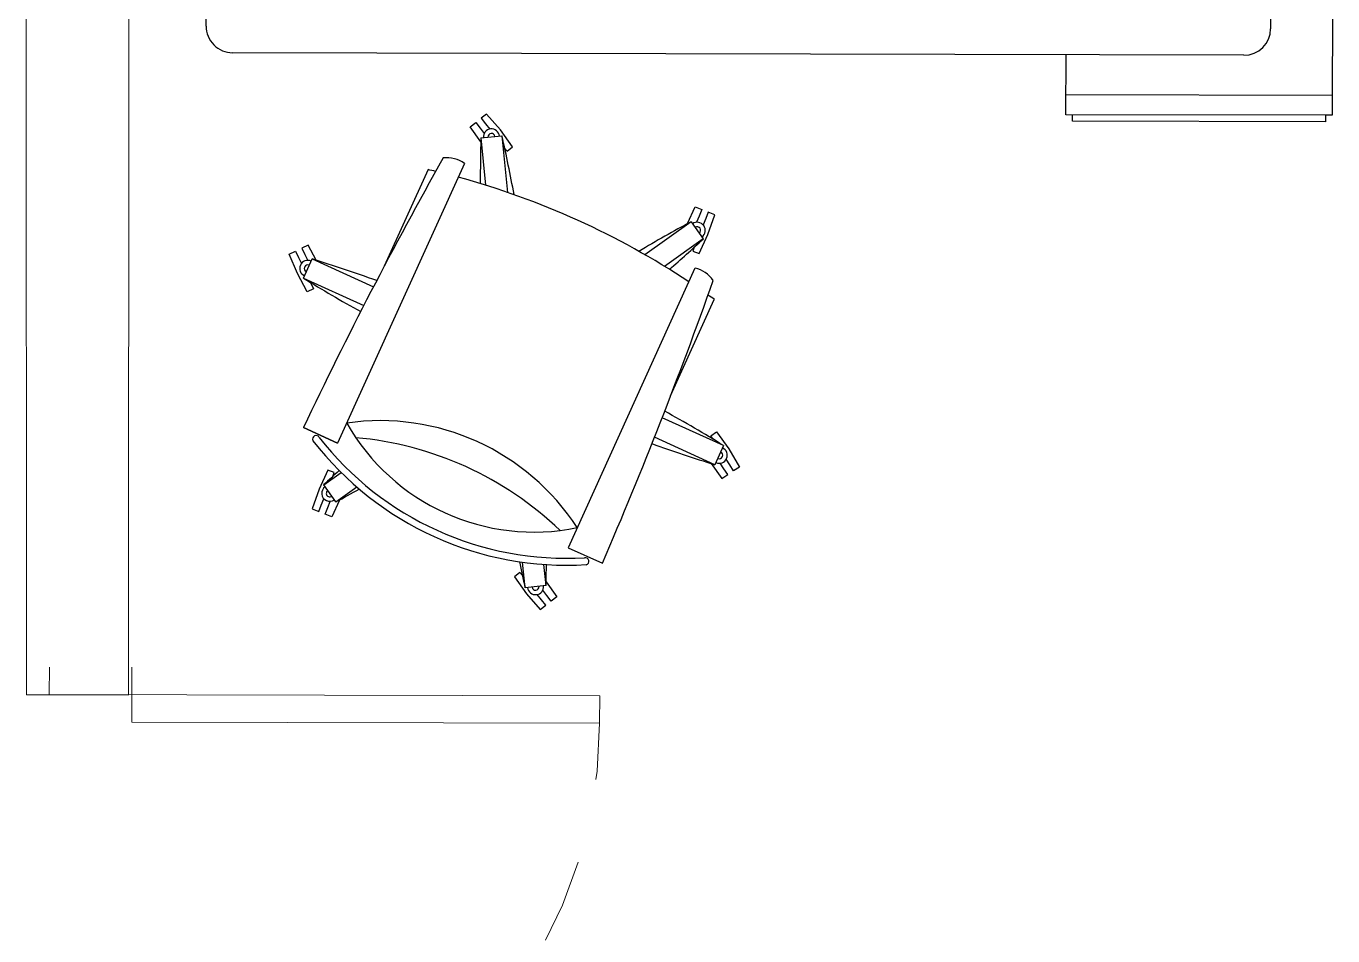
# Model space of a CAD drawing. Header units: inches. Extents: x 164.3 to 247.9, y 15.6 to 56.7.
# Drawn here: x 211.673 to 213.214, y 32.232 to 33.305 of the extents above; entities that cross this region are included whole.
import ezdxf

# ---------------------------------------------------------------- set-up
doc = ezdxf.new("R2010")
doc.units = ezdxf.units.IN
doc.header["$MEASUREMENT"] = 0
doc.linetypes.add('DASHED', pattern=[0.75, 0.5, -0.25])
doc.layers.get('0').update_dxf_attribs({"lineweight": 0})
doc.layers.add('7', color=4, linetype='Continuous', lineweight=5)
doc.layers.add('WALL 1 100', color=250, linetype='Continuous', lineweight=9)
doc.layers.add('DOOR WINDOW 1 100', color=7, linetype='Continuous', lineweight=5, true_color=0x666666)

msp = doc.modelspace()

# ---------------------------------------------------------------- linework, layer by layer
at = {"color": 7, "linetype": 'ByBlock', "lineweight": -2}
for p, q in [((213.1417, 33.7451), (213.1406, 33.3015)), ((213.2141, 33.5917), (213.2132, 33.1994)), ((211.8851, 33.3045), (211.8853, 33.3799)), ((213.1092, 33.2702), (211.9164, 33.2731)), ((212.8993, 33.2001), (212.8994, 33.2707)), ((213.2132, 33.2229), (212.8993, 33.2237)), ((212.2161, 33.2009), (212.2097, 33.1958)), ((212.2324, 33.1822), (212.2161, 33.2009)), ((213.2132, 33.1994), (212.8993, 33.2001)), ((212.9071, 33.1923), (212.9071, 33.2001)), ((213.2132, 33.1994), (213.2053, 33.1994)), ((213.2053, 33.1994), (213.2053, 33.1915)), ((212.1967, 33.1856), (212.2032, 33.1907)), ((212.2093, 33.1679), (212.1967, 33.1856)), ((212.2032, 33.1907), (212.2083, 33.1842)), ((212.2083, 33.1842), (212.2132, 33.178)), ((212.2097, 33.1958), (212.2148, 33.1893)), ((212.2148, 33.1893), (212.2197, 33.1831)), ((212.2467, 33.162), (212.2324, 33.1822)), ((213.2053, 33.1915), (212.9071, 33.1923)), ((212.2094, 33.1726), (212.234, 33.175)), ((212.2094, 33.1726), (212.2149, 33.1168)), ((212.234, 33.175), (212.2406, 33.1084)), ((212.2373, 33.1607), (212.2403, 33.1569)), ((212.2403, 33.1569), (212.2467, 33.162)), ((212.1898, 33.1425), (212.0403, 32.8127)), ((212.147, 33.1353), (212.0953, 33.0214)), ((212.4531, 33.0716), (212.4621, 33.0913)), ((212.4621, 33.0913), (212.4698, 33.0882)), ((212.4572, 33.0738), (212.4028, 33.0348)), ((212.4572, 33.0738), (212.4716, 33.0537)), ((212.4667, 33.0806), (212.4637, 33.0732)), ((212.4698, 33.0882), (212.4667, 33.0806)), ((212.4744, 33.0775), (212.4714, 33.0701)), ((212.4774, 33.0852), (212.4744, 33.0775)), ((212.477, 33.0587), (212.4851, 33.0821)), ((212.4851, 33.0821), (212.4774, 33.0852)), ((212.4667, 33.0362), (212.477, 33.0587)), ((212.0056, 33.0463), (211.9981, 33.0428)), ((211.9981, 33.0428), (212.0017, 33.0353)), ((212.0152, 33.0284), (212.0056, 33.0463)), ((212.4716, 33.0537), (212.426, 33.0211)), ((212.4609, 33.0438), (212.4591, 33.0393)), ((211.9833, 33.0357), (211.9907, 33.0392)), ((211.9928, 33.0128), (211.9833, 33.0357)), ((211.9907, 33.0392), (211.9942, 33.0318)), ((211.9942, 33.0318), (211.9977, 33.0246)), ((211.9999, 33.0074), (212.0102, 33.0299)), ((212.0017, 33.0353), (212.0051, 33.0281)), ((212.0102, 33.0299), (212.0826, 32.9971)), ((212.4591, 33.0393), (212.4667, 33.0362)), ((212.0045, 32.991), (211.9928, 33.0128)), ((212.4618, 33.0191), (212.3123, 32.6893)), ((211.9999, 33.0074), (212.0712, 32.9751)), ((212.0083, 33.0023), (212.0084, 33.002)), ((212.0084, 33.002), (212.012, 32.9946)), ((212.012, 32.9946), (212.0045, 32.991)), ((212.433, 32.8683), (212.4846, 32.9821)), ((212.4955, 32.8098), (212.4231, 32.8426)), ((212.0403, 32.8127), (211.9999, 32.831)), ((211.9999, 32.831), (212.0403, 32.8127)), ((212.4853, 32.7873), (212.414, 32.8196)), ((212.4804, 32.8215), (212.4873, 32.826)), ((212.4831, 32.8174), (212.4804, 32.8215)), ((212.4873, 32.826), (212.5018, 32.8059)), ((212.4955, 32.8098), (212.4853, 32.7873)), ((212.5018, 32.8059), (212.5143, 32.7845)), ((212.0288, 32.781), (212.0185, 32.7585)), ((212.0364, 32.7779), (212.0288, 32.781)), ((212.4808, 32.7887), (212.4935, 32.7711)), ((212.4959, 32.7825), (212.4916, 32.7891)), ((212.5004, 32.7756), (212.4959, 32.7825)), ((212.5029, 32.787), (212.4985, 32.7936)), ((212.5073, 32.78), (212.5029, 32.787)), ((212.5143, 32.7845), (212.5073, 32.78)), ((212.0239, 32.7635), (212.0443, 32.7781)), ((212.0346, 32.7735), (212.0364, 32.7779)), ((212.4935, 32.7711), (212.5004, 32.7756)), ((212.0185, 32.7585), (212.0104, 32.7351)), ((212.0383, 32.7434), (212.0239, 32.7635)), ((212.0383, 32.7434), (212.0628, 32.761)), ((212.0104, 32.7351), (212.0181, 32.732)), ((212.0181, 32.732), (212.0211, 32.7397)), ((212.0211, 32.7397), (212.0241, 32.7471)), ((212.0257, 32.729), (212.0288, 32.7366)), ((212.0288, 32.7366), (212.0317, 32.744)), ((212.0424, 32.7456), (212.0334, 32.7259)), ((212.0334, 32.7259), (212.0257, 32.729)), ((212.3123, 32.6893), (212.3526, 32.671)), ((212.2552, 32.6603), (212.2488, 32.6552)), ((212.2582, 32.6565), (212.2552, 32.6603)), ((212.2615, 32.6422), (212.2585, 32.6722)), ((212.2861, 32.6446), (212.2836, 32.6696)), ((212.2488, 32.6552), (212.2631, 32.635)), ((212.2861, 32.6446), (212.2615, 32.6422)), ((212.2862, 32.6493), (212.2988, 32.6316)), ((212.2631, 32.635), (212.2793, 32.6163)), ((212.2807, 32.6279), (212.2758, 32.6341)), ((212.2858, 32.6214), (212.2807, 32.6279)), ((212.2872, 32.633), (212.2823, 32.6392)), ((212.2923, 32.6265), (212.2872, 32.633)), ((212.2988, 32.6316), (212.2923, 32.6265)), ((212.2793, 32.6163), (212.2858, 32.6214))]:
    msp.add_line(p, q, dxfattribs=at)
for centre, radius, start, end in [((211.9165, 33.3045), 0.0314, 179.8612, 269.8612), ((213.1093, 33.3016), 0.0314, 269.8612, 359.8612), ((212.2217, 33.1738), 0.00947, 5.6035, 185.6035), ((213.6844, 33.1251), 1.4758, 178.1558, 180.2466), ((212.2217, 33.1738), 0.00412, 5.6035, 185.6035), ((210.7964, 32.8418), 1.4758, 10.3039, 13.0513), ((216.8106, 30.5397), 5.3285, 150.6776, 154.5318), ((211.9351, 32.2194), 0.9401, 76.4209, 76.9776), ((212.1689, 33.1142), 0.0352, 53.4418, 96.608), ((211.9351, 32.2194), 0.9401, 56.4633, 74.7438), ((213.1536, 31.7726), 1.4758, 118.1558, 120.9032), ((212.4644, 33.0637), 0.00947, 305.6035, 125.6035), ((212.4644, 33.0637), 0.00412, 305.6035, 125.6035), ((211.4642, 34.1321), 1.4758, 310.9605, 313.0513), ((212.0051, 33.0187), 0.00947, 65.6035, 245.6035), ((211.5799, 31.6182), 1.4758, 69.9286, 73.0513), ((212.0051, 33.0187), 0.00412, 65.6035, 245.6035), ((212.4544, 32.9847), 0.0352, 34.5991, 77.7653), ((212.7786, 34.2611), 1.4758, 238.1558, 241.1966), ((207.4596, 34.7808), 5.3285, 336.6753, 340.5295), ((211.9351, 32.2194), 0.9401, 54.2295, 54.7862), ((211.7169, 31.5561), 1.4758, 58.1558, 61.2785), ((212.0906, 32.5622), 0.277, 32.9857, 98.2214), ((212.2719, 32.9618), 0.254, 209.5947, 281.6124), ((212.015, 32.8175), 0.00418, 28.5307, 206.9145), ((212.3103, 33.0465), 0.3778, 217.6722, 273.5349), ((212.3103, 33.0465), 0.3696, 217.8963, 273.3107), ((212.0267, 32.4213), 0.3993, 46.2424, 84.9647), ((212.9155, 34.199), 1.4758, 250.0105, 253.0513), ((212.4904, 32.7985), 0.00947, 245.6035, 65.6035), ((212.4904, 32.7985), 0.00412, 245.6035, 65.6035), ((213.0313, 31.6851), 1.4758, 132.0882, 133.0513), ((212.0311, 32.7535), 0.00947, 125.6035, 305.6035), ((212.0311, 32.7535), 0.00412, 125.6035, 305.6035), ((211.3419, 34.0446), 1.4758, 298.1558, 299.3717), ((212.3325, 32.6734), 0.00418, 284.2926, 102.6764), ((213.6991, 32.9755), 1.4758, 191.8354, 193.0513), ((210.811, 32.6921), 1.4758, 358.1558, 359.1189), ((212.2738, 32.6434), 0.00947, 185.6035, 5.6035), ((212.2738, 32.6434), 0.00412, 185.6035, 5.6035)]:
    msp.add_arc(centre, radius, start, end, dxfattribs=at)
at = {"layer": '7', "color": 8, "linetype": 'DASHED', "ltscale": 0.2}
msp.add_arc((211.7976, 32.4835), 0.5517, 269.8762, 359.8762, dxfattribs=at)
at = {"layer": 'DOOR WINDOW 1 100'}
for p, q in [((211.7003, 32.5161), (211.7004, 32.5486)), ((211.7976, 32.4835), (211.7978, 32.5484)), ((211.7003, 32.5161), (212.3494, 32.5147)), ((212.3494, 32.5147), (212.3493, 32.4823)), ((212.3493, 32.4823), (211.7976, 32.4835))]:
    msp.add_line(p, q, dxfattribs=at)
at = {"layer": 'WALL 1 100', "color": 0}
for p, q in [((211.6729, 34.2005), (211.6733, 32.5157)), ((211.7944, 34.1997), (211.7936, 32.5154)), ((211.6733, 32.5157), (211.7936, 32.5157))]:
    msp.add_line(p, q, dxfattribs=at)

doc.saveas('drawing.dxf')
